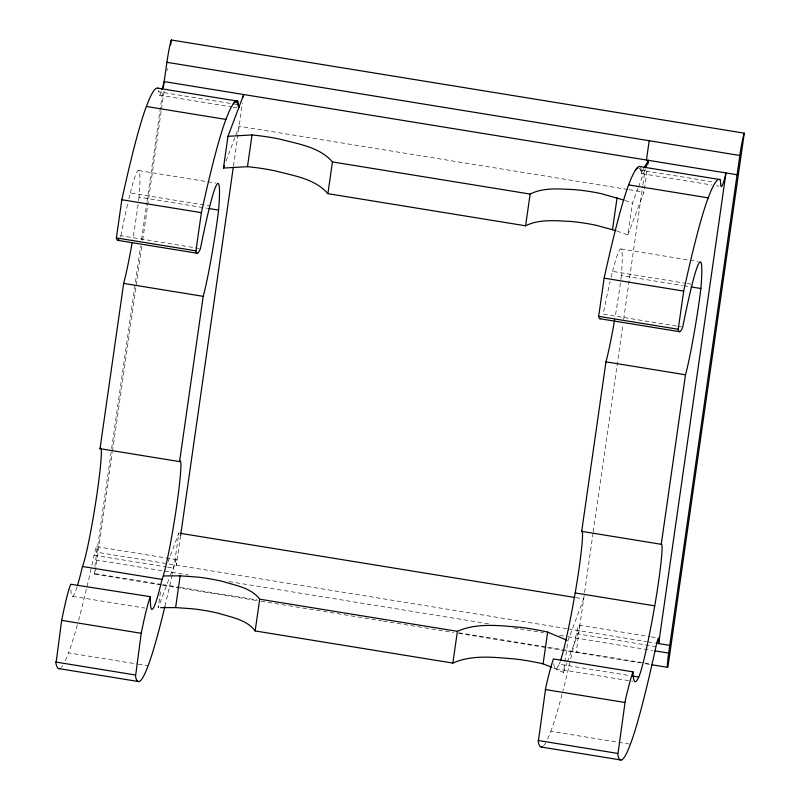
<?xml version="1.0" encoding="UTF-8"?>
<svg xmlns="http://www.w3.org/2000/svg" width="800" height="800" viewBox="0 0 800 800"><rect width="100%" height="100%" fill="white"/><g stroke="black" fill="none" stroke-linecap="round" stroke-linejoin="round"><path stroke-width="0.6" stroke-dasharray="4 3" d="M94.87 566.59A20.18 1.25 -80.8 0 1 95.73 559.92L111.49 449.7M111.67 448.46L140.65 245.88M141.53 239.71L146.83 202.65M147.01 201.41L162.73 91.48M161.63 584.44L95.02 573.61L112.34 452.56M112.51 451.32L141.84 246.28M142.73 240.1L161.28 110.41M161.45 109.17L164.1 90.64M166.93 70.88L167.28 68.41M160.46 591.84L158.19 607.71L169.51 577.57M180.62 535.52L176.38 565.16A25.78 1.6 -80.8 0 0 173.67 568.17A335.37 20.8 -80.8 0 1 172.42 573.85M233.45 166.17L242.47 103.08M553.84 668.08L563.42 672.43L567.96 640.69L583.66 598.91L576.28 597.71M617.07 231.06L627.85 234.99L632.39 203.24L638.06 188.17M593.08 533.07L578.02 638.35A20.18 1.25 -80.8 0 0 577.31 652.04M593.26 531.83L622.94 324.31M623.65 319.37L642.73 185.96M642.9 184.73L645.2 168.67M627.85 234.99L643.97 192.1L647.29 168.9M226.07 161.09L239.16 126.27L627.98 189.5M167.96 562.06L178.85 533.08L174.31 564.82L169.95 576.41M638.49 187.01L645.46 168.47M563.42 672.43L566.91 663.15M567.34 661.99L579.12 630.65A25.78 1.6 -80.8 0 0 576.41 633.66A335.37 20.8 -80.8 0 1 562.87 691.12M643.69 168.64L641.28 172.79A358.56 22.23 -80.8 0 0 638.9 168.02M158.69 90.16A65.47 4.06 -80.8 0 1 158.77 91.79L233.42 103.93M234.65 104.13L238.32 104.73M640.9 167.95A65.47 4.06 -80.8 0 1 641.06 170.22L713.26 181.96M159.51 95.21L231.71 106.95M232.94 107.15L239.06 108.14M641.8 173.63L711.56 184.98M716.45 185.77L718.9 186.17M629.21 189.7L643.97 192.1M138.69 170.56L215.79 183.1M620.98 248.99L698.08 261.52M128.85 198.84A135.45 8.4 -80.8 0 1 130.3 192.97L209.85 205.91M611.15 277.27A135.45 8.4 -80.8 0 1 612.59 271.4L686.02 283.34M687.24 283.54L692.14 284.33M130.3 192.97A125.83 7.8 -80.8 0 1 139.05 197.15L207.58 208.29M612.59 271.4A125.83 7.8 -80.8 0 1 621.34 275.57L682.53 285.52M683.76 285.72L689.87 286.72M120.35 236.94A159.25 9.87 -80.8 0 0 120.88 235.71L199.21 248.45M676.61 326.08L603.18 314.14A135.45 8.4 -80.8 0 1 610.15 281.49M677.83 326.28L681.5 326.88M96.78 546.69L176.33 559.63M579.07 625.12L650.06 636.66M651.28 636.86L656.18 637.66M566.82 628.65L96.83 552.23A25.78 1.6 -80.8 0 0 94.12 555.23A335.37 20.8 -80.8 0 1 91.64 566.47M568.04 628.85L646.43 641.6M647.66 641.8L655 642.99M94.12 555.23L166.33 566.98M167.55 567.18L173.67 568.17M576.41 633.66L655.96 646.6M95.73 559.92L188.24 574.96M228.95 581.58L489.21 623.9M513.88 627.92L518.81 628.72M520.05 628.92L543.48 632.73M559.52 635.34L566.92 636.54M568.15 636.74L652.74 650.5M162.86 584.64L178.9 587.25M180.13 587.45L257.84 600.09M458.9 632.78L643.46 662.79M644.69 662.99L649.59 663.79M94.62 574.16L161.22 584.99M162.46 585.19L259.9 601.04M261.14 601.24L382.02 620.89M383.25 621.09L453.56 632.53M458.49 633.33L546.07 647.57M547.3 647.77L640.6 662.94M645.5 663.74L650.4 664.54M553.73 663.65A198.87 12.33 -80.8 0 0 559.17 664.17L630.16 675.71M555.66 668.76L632.77 681.3M72.66 596.35L144.86 608.09M65.37 660.56A384.84 23.86 -80.8 0 0 68.55 652.87L137.09 664.01M138.31 664.21L148.1 665.8M547.66 738.98A384.84 23.86 -80.8 0 0 550.85 731.29L630.4 744.23M625.03 200.46L632.39 203.24M641.06 170.22L641.28 172.79A61.9 3.84 -80.8 0 0 643.66 170.1M77.03 586.91A130.03 8.06 -80.8 0 1 70.86 588.54M95.02 573.61A20.18 1.25 -80.8 0 1 94.53 570.11M139.05 197.15A63.86 3.96 -80.8 0 1 138.59 200.76M138.09 204.5A63.86 3.96 -80.8 0 1 132.75 239.12M120.88 235.71A135.45 8.4 -80.8 0 1 128.11 201.98M161.37 91.67A61.9 3.84 -80.8 0 1 158.77 91.79M91.09 568.9A335.37 20.8 -80.8 0 1 77.91 622.71M77.32 624.87A335.37 20.8 -80.8 0 1 68.55 652.87M62.57 665.72A384.84 23.86 -80.8 0 1 61.32 667.34M172.17 574.97A335.37 20.8 -80.8 0 1 164.91 606.48M545.75 742.71A384.84 23.86 -80.8 0 1 543.61 745.76M562.02 694.37A335.37 20.8 -80.8 0 1 550.85 731.29M621.34 275.57A63.86 3.96 -80.8 0 1 620.55 281.67M620.38 282.93A63.86 3.96 -80.8 0 1 615.05 317.55M560.09 661.86A93.05 5.77 -80.8 0 1 559.17 664.17"/><path stroke-width="1.2" d="M60.16 668.31A384.84 23.86 -80.8 0 1 55.97 663.49L61.67 620.36A83.87 5.2 -80.8 0 1 70.7 584.24L150.47 596.71A130.03 8.06 -80.8 0 0 160.23 586.82L162.04 579.42A61.05 3.79 -80.8 0 0 176.21 508.99A61.05 3.79 -80.8 0 0 179.57 461.61L203.21 296.35A63.86 3.96 -80.8 0 0 218.6 210.08A125.83 7.8 -80.8 0 0 209.85 205.91A135.45 8.4 -80.8 0 0 200.43 248.65A159.25 9.87 -80.8 0 1 195.93 250.85L116.38 237.91L121.84 199.73A330.86 20.52 -80.8 0 1 146.36 106.48A443.54 27.5 -80.8 0 1 158.11 88.21L237.66 101.15A65.47 4.06 -80.8 0 1 238.32 104.73L238.76 107.94M77.4 585.73A130.03 8.06 -80.8 0 0 80.68 573.88L82.49 566.49A61.05 3.79 -80.8 0 0 96.66 496.06A61.05 3.79 -80.8 0 0 100.02 448.67L123.66 283.41A63.86 3.96 -80.8 0 0 132.15 242.59M163.26 87.77L166.91 62.31A17.93 1.11 -80.8 0 1 171.35 40L744.29 133.17L667.96 666.78A20.18 1.25 -80.8 0 1 668.67 653.09L739.84 155.47A17.93 1.11 -80.8 0 1 744.29 133.17M170.64 44.94L171.35 40M164.91 606.48A335.37 20.8 -80.8 0 1 148.1 665.8A384.84 23.86 -80.8 0 1 135.52 676.42L141.22 633.3A83.87 5.2 -80.8 0 1 150.25 597.18L150.47 596.71M195.93 250.85L201.39 212.66A330.86 20.52 -80.8 0 1 225.91 119.42A443.54 27.5 -80.8 0 1 231.63 106.44L233.59 103.38A443.54 27.5 -80.8 0 1 237.66 101.15M615.94 230.68L596.45 225.35A65.07 19.15 8.1 0 0 570.05 221.39C555.31 220.76 539.21 218.91 525.59 225.81L327.9 193.66C315 178.61 293.26 175.71 275.06 170.82A79.88 23.5 8.1 0 0 247.49 166.69L223.45 168.06L227.99 136.31L243.7 94.53A61.9 3.84 -80.8 0 1 242.93 97.61M180.62 535.52L233.27 167.41M160.61 607.65L175.61 607.59L180.15 575.85L197.34 577.06A65.07 19.15 8.1 0 1 223.5 581.65C236.04 585.58 251.41 587.99 259.71 599.19L255.16 630.93L452.85 663.08C472.47 654.3 495.02 657.39 515.79 659.07A79.88 23.5 8.1 0 1 543.11 663.86L551.69 667.24M247.49 166.69L252.03 134.95A79.88 23.5 8.1 0 1 279.6 139.08C297.8 143.96 319.54 146.87 332.44 161.92L327.9 193.66M452.85 663.08L457.4 631.33C477.01 622.56 499.56 625.64 520.33 627.32A79.88 23.5 8.1 0 1 547.65 632.11L566.89 640.21M525.59 225.81L530.13 194.07C543.75 187.16 559.85 189.01 574.6 189.65A65.07 19.15 8.1 0 1 600.99 193.6L623.89 200.08M543.11 663.86L547.65 632.11M542.45 746.74A384.84 23.86 -80.8 0 1 538.26 741.91L545.8 687.3A132.63 8.22 -80.8 0 1 553.43 658.92L632.98 671.86A198.87 12.33 -80.8 0 0 638.72 677.1A93.05 5.77 -80.8 0 0 654.73 605.86A52.06 3.23 -80.8 0 0 661.25 544.29L685.5 374.78A63.86 3.96 -80.8 0 0 700.89 288.51A125.83 7.8 -80.8 0 0 692.14 284.33A135.45 8.4 -80.8 0 0 682.73 327.08A159.25 9.87 -80.8 0 1 678.22 329.27L598.67 316.34L604.13 278.15A330.86 20.52 -80.8 0 1 628.65 184.91A443.54 27.5 -80.8 0 1 640.4 166.64L719.95 179.57A65.47 4.06 -80.8 0 1 720.61 183.16A61.9 3.84 -80.8 0 0 725.99 172.96L658.67 643.59A25.78 1.6 -80.8 0 0 655.96 646.6A335.37 20.8 -80.8 0 1 630.4 744.23A384.84 23.86 -80.8 0 1 617.81 754.85L625.35 700.23A132.63 8.22 -80.8 0 1 632.98 671.86M612.52 229.54L617.06 197.8M560.42 660.91A93.05 5.77 -80.8 0 0 575.18 592.93A52.06 3.23 -80.8 0 0 581.7 531.36L605.95 361.84A63.86 3.96 -80.8 0 0 614.64 319.87M646.44 160.02L649.2 140.73M647.99 164.02L648.51 160.36L644.29 167.61M678.22 329.27L683.68 291.09A330.86 20.52 -80.8 0 1 708.2 197.85A443.54 27.5 -80.8 0 1 719.95 179.57M223.45 168.06L224.32 165.73M645.9 167.31L648.51 160.36M227.99 136.31L252.03 134.95M163.94 575.93L180.15 575.85M175.61 607.59L192.8 608.81A65.07 19.15 8.1 0 1 218.96 613.4C231.49 617.33 246.87 619.73 255.16 630.93M166.91 62.31L739.84 155.47M737.08 174.76L164.15 81.59A61.9 3.84 -80.8 0 1 161.99 89.73M146.36 106.48L225.91 119.42M628.65 184.91L708.2 197.85M332.44 161.92L530.13 194.07M208.81 208.49L218.6 210.08M691.1 286.92L700.89 288.51M121.84 199.73L201.39 212.66M604.13 278.15L683.68 291.09M117.72 240.32L197.27 253.26M600.01 318.75L679.56 331.68M123.66 283.41L203.21 296.35M605.95 361.84L685.5 374.78M100.02 448.67L179.57 461.61M581.7 531.36L661.25 544.29M575.18 592.93L654.73 605.86M180.08 533.28L575.05 597.51M656.22 643.19L669.77 645.39M655.19 650.89L668.67 653.09M82.49 566.49L162.04 579.42M259.71 599.19L457.4 631.33M651.63 664.74L667.55 667.32M632.6 676.11L638.72 677.1M545.29 689.54L624.84 702.47M61.67 620.36L141.22 633.3M55.71 662.03L135.26 674.97M538.01 740.46L617.56 753.39M59.11 668.64L138.66 681.57M541.4 747.06L620.95 760M238.71 107.79L238.08 104.98A326.46 20.24 -80.8 0 0 233.34 103.74M118.9 239.48A159.25 9.87 -80.8 0 1 116.38 237.91M158.11 88.21A65.47 4.06 -80.8 0 1 158.27 88.35M635.37 170.24A358.56 22.23 -80.8 0 1 637.85 167.98M640.4 166.64A65.47 4.06 -80.8 0 1 640.56 166.78M600.38 318.66A159.25 9.87 -80.8 0 1 598.67 316.34"/></g></svg>
